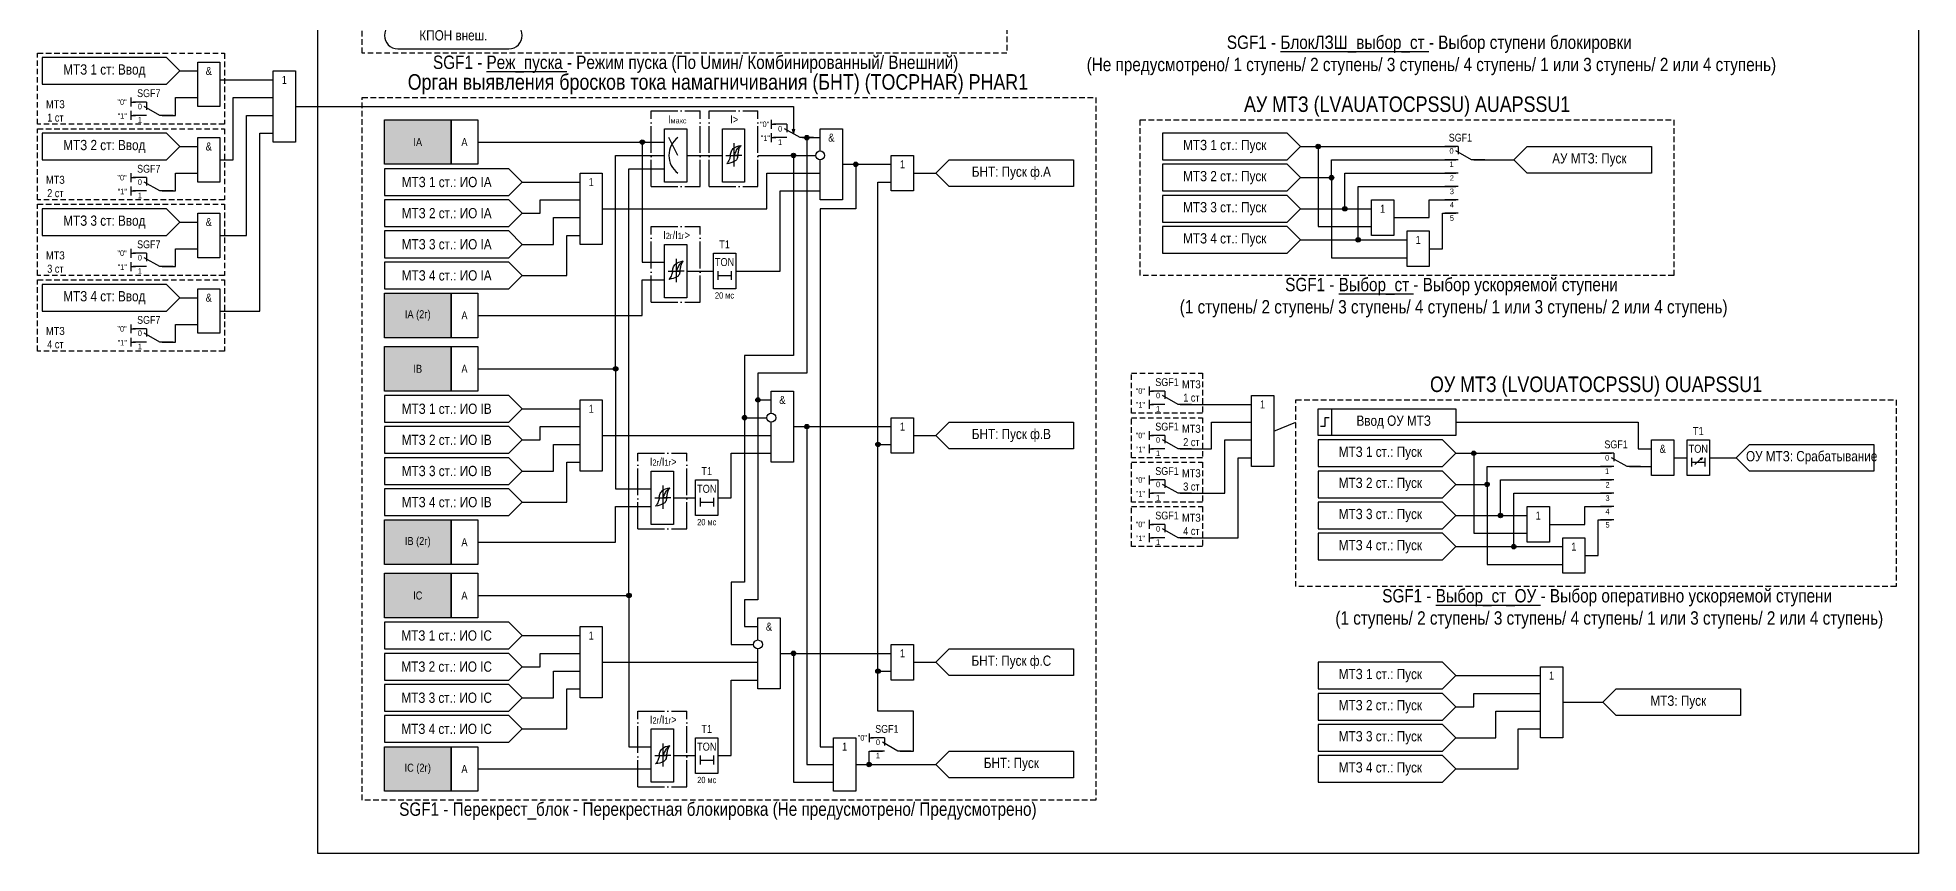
# Model space of a CAD drawing. Header units: millimetres. Extents: x -73 to 767, y -297 to 677.
# Drawn here: x -63 to 360, y 0 to 183.5 of the extents above; entities that cross this region are included whole.
import ezdxf
from ezdxf.enums import TextEntityAlignment as Align

# ---------------------------------------------------------------- set-up
doc = ezdxf.new("R2010")
doc.units = ezdxf.units.MM
doc.linetypes.add('ACAD_ISO04W100', pattern=[30, 24, -3, 0, -3])
doc.linetypes.add('штриховая2', pattern=[0.375, 0.25, -0.125])
doc.layers.add('TEXT', color=7, linetype='Continuous', lineweight=25)
doc.layers.add('Основная', color=7, linetype='Continuous')
doc.styles.add('1.8_Gost_RD', font='ARIALN.TTF', dxfattribs={"height": 1.8})
doc.styles.add('2.5_Gost_RD', font='ARIALN.TTF', dxfattribs={"height": 2.5})
doc.styles.add('3.5_Gost_RD', font='ARIALN.TTF', dxfattribs={"height": 3.5})
doc.styles.add('Вывод', font='ARIALN.TTF', dxfattribs={"height": 2.5})
doc.styles.add('Компонент', font='ARIALN.TTF', dxfattribs={"height": 3.5})

# ---------------------------------------------------------------- blocks, each defined once
blk = doc.blocks.new('*U892')
at = {"layer": 'Основная', "linetype": 'ACAD_ISO04W100', "ltscale": 0.25}
for p, q in [((0, 0), (11, 0)), ((0, -17), (0, 0)), ((11, -17), (11, 0)), ((0, -17), (11, -17))]:
    blk.add_line(p, q, dxfattribs=at)
at = {"layer": 'Основная', "style": 'Компонент'}
blk.add_attdef('ОУ', text='', height=3.5, dxfattribs=at).set_placement((11, 0), align=Align.MIDDLE_CENTER)
blk = doc.blocks.new('Точка')
at = {"ltscale": 100}
h = blk.add_hatch(color=256, dxfattribs=at)
h.dxf.hatch_style = 1
edge = h.paths.add_edge_path()
edge.add_arc((0, 0), 0.5, 0, 360)
blk.add_circle((0, 0), 0.5, dxfattribs=at)
blk = doc.blocks.new('*U958')
at = {"layer": 'Основная', "color": 0}
blk.add_line((0, 0), (7, 4), dxfattribs=at)
at = {"layer": 'Основная', "ltscale": 0.35}
blk.add_line((6, 6), (6, 2.5), dxfattribs=at)
blk = doc.blocks.new('*U1016')
at = {"layer": 'Основная', "color": 0}
for p, q in [((-3, 6), (-9, 6)), ((-3, 0), (-9, 0)), ((9, 0), (3, 0))]:
    blk.add_line(p, q, dxfattribs=at)
at = {"layer": 'Основная', "ltscale": 0.25, "xscale": -1}
blk.add_blockref('*U958', (3, 0), dxfattribs=at)
at = {"layer": 'Основная'}
for tag, height, style, p in [('ОУ', 3.5, 'Компонент', (-2, 10)), ('В1', 2.5, 'Вывод', (-13, 6)), ('В2', 2.5, 'Вывод', (-6, 4)), ('В3', 2.5, 'Вывод', (-6, -2))]:
    blk.add_attdef(tag, text='', height=height, dxfattribs=dict(at, style=style)).set_placement(p, align=Align.MIDDLE_CENTER)
blk = doc.blocks.new('*U985')
at = {"layer": 'Основная', "color": 0}
for p, q in [((-3, 6), (-9, 6)), ((-3, 0), (-9, 0)), ((9, 0), (3, 0))]:
    blk.add_line(p, q, dxfattribs=at)
at = {"layer": 'Основная', "ltscale": 0.25, "xscale": -1}
blk.add_blockref('*U958', (3, 0), dxfattribs=at)
at = {"layer": 'Основная'}
for tag, height, style, p in [('ОУ', 3.5, 'Компонент', (-2, 10)), ('В1', 2.5, 'Вывод', (-14, 6)), ('В2', 2.5, 'Вывод', (-6, 4)), ('В3', 2.5, 'Вывод', (-6, -2))]:
    blk.add_attdef(tag, text='', height=height, dxfattribs=dict(at, style=style)).set_placement(p, align=Align.MIDDLE_CENTER)
blk = doc.blocks.new('*U1032')
at = {"layer": 'Основная', "color": 0}
for p, q in [((-3, 6), (-9, 6)), ((-3, 0), (-9, 0)), ((9, 0), (3, 0))]:
    blk.add_line(p, q, dxfattribs=at)
at = {"layer": 'Основная', "ltscale": 0.25, "xscale": -1}
blk.add_blockref('*U958', (3, 0), dxfattribs=at)
at = {"layer": 'Основная'}
for tag, height, style, p in [('ОУ', 3.5, 'Компонент', (-2, 10)), ('В1', 2.5, 'Вывод', (-12.99, 6)), ('В2', 2.5, 'Вывод', (-6, 4)), ('В3', 2.5, 'Вывод', (-6, -2))]:
    blk.add_attdef(tag, text='', height=height, dxfattribs=dict(at, style=style)).set_placement(p, align=Align.MIDDLE_CENTER)

msp = doc.modelspace()

# ---------------------------------------------------------------- hatches: boundary and pattern name
at = {"ltscale": 100, "true_color": 0xf7941d}
h = msp.add_hatch(color=30, dxfattribs=at)
h.dxf.hatch_style = 1
h.paths.add_polyline_path([(15, 165), (30, 165), (30, 155), (15, 155)])
h = msp.add_hatch(color=30, dxfattribs=at)
h.dxf.hatch_style = 1
h.paths.add_polyline_path([(15, 126), (30, 126), (30, 116), (15, 116)])
h = msp.add_hatch(color=30, dxfattribs=at)
h.dxf.hatch_style = 1
h.paths.add_polyline_path([(15, 114), (30, 114), (30, 104), (15, 104)])
h = msp.add_hatch(color=30, dxfattribs=at)
h.dxf.hatch_style = 1
h.paths.add_polyline_path([(15, 75), (30, 75), (30, 65), (15, 65)])
h = msp.add_hatch(color=30, dxfattribs=at)
h.dxf.hatch_style = 1
h.paths.add_polyline_path([(15, 63), (30, 63), (30, 53), (15, 53)])
h = msp.add_hatch(color=30, dxfattribs=at)
h.dxf.hatch_style = 1
h.paths.add_polyline_path([(15, 24), (30, 24), (30, 14), (15, 14)])

# ---------------------------------------------------------------- linework, layer by layer
at = {"color": 6, "ltscale": 100}
for p, q in [((-42, 170), (-42, 168)), ((-42, 169), (-41, 169)), ((-42, 167), (-42, 165)), ((-42, 166), (-41, 166)), ((-42, 153), (-42, 151)), ((-42, 152), (-41, 152)), ((-42, 150), (-42, 148)), ((-42, 149), (-41, 149)), ((-42, 136), (-42, 134)), ((-42, 135), (-41, 135)), ((-42, 133), (-42, 131)), ((-42, 132), (-41, 132)), ((-42, 119), (-42, 117)), ((-42, 118), (-41, 118)), ((-42, 116), (-42, 114)), ((-42, 115), (-41, 115)), ((187, 105), (187, 103)), ((187, 104), (188, 104)), ((187, 102), (187, 100)), ((187, 101), (188, 101)), ((187, 95), (187, 93)), ((187, 94), (188, 94)), ((187, 92), (187, 90)), ((187, 91), (188, 91)), ((187, 85), (187, 83)), ((187, 84), (188, 84)), ((187, 82), (187, 80)), ((187, 81), (188, 81)), ((187, 75), (187, 73)), ((187, 74), (188, 74)), ((187, 72), (187, 70)), ((187, 71), (188, 71))]:
    msp.add_line(p, q, dxfattribs=at)
at = {"ltscale": 100}
for p, q in [((102, 165), (102, 163)), ((81, 157), (79, 161)), ((102, 164), (103, 164)), ((102, 162), (102, 160)), ((102, 161), (103, 161)), ((256.5, 153), (253.5, 153)), ((256.5, 150), (253.5, 150)), ((256.5, 147), (253.5, 147)), ((256.5, 144), (253.5, 144)), ((94, 131), (94, 131)), ((291.5, 84), (288.5, 84)), ((291.5, 81), (288.5, 81)), ((90, 80), (90, 80)), ((291.5, 78), (288.5, 78)), ((291.5, 75), (288.5, 75)), ((124, 27), (124, 25)), ((124, 26), (125, 26)), ((90, 22), (90, 22))]:
    msp.add_line(p, q, dxfattribs=at)
at = {"color": 7, "ltscale": 100}
for p, q in [((91.79, 157), (93.6, 157)), ((92.81, 157), (94.49, 157)), ((95.42, 157), (93.6, 157)), ((78.79, 131), (80.6, 131)), ((79.81, 131), (81.49, 131)), ((82.42, 131), (80.6, 131)), ((309.7, 87.46), (311.37, 88.95)), ((311.37, 88.95), (310.85, 88.73)), ((311.37, 88.95), (311.11, 88.48)), ((75.79, 80), (77.6, 80)), ((76.81, 80), (78.49, 80)), ((79.42, 80), (77.6, 80)), ((75.79, 22), (77.6, 22)), ((76.81, 22), (78.49, 22)), ((79.42, 22), (77.6, 22))]:
    msp.add_line(p, q, dxfattribs=at)
for p, q in [((93.6, 159.72), (93.6, 154.52)), ((80.6, 133.72), (80.6, 128.52)), ((77.6, 82.72), (77.6, 77.52)), ((77.6, 24.72), (77.6, 19.52))]:
    msp.add_line(p, q)
at = {"color": 3, "ltscale": 100}
msp.add_lwpolyline([(0, 665), (360, 665), (360, 0), (0, 0)], close=True, dxfattribs=at)
at = {"linetype": 'штриховая2', "ltscale": 5}
for points in [[(10, 225), (155, 225), (155, 180), (10, 180)], [(10, 170), (175, 170), (175, 12), (10, 12)], [(185, 165), (305, 165), (305, 130), (185, 130)], [(220, 102), (355, 102), (355, 60), (220, 60)]]:
    msp.add_lwpolyline(points, close=True, dxfattribs=at)
at = {"ltscale": 100}
msp.add_lwpolyline([(18, 181), (43, 181, 1), (43, 187), (18, 187, 1)], format="xyb", close=True, dxfattribs=at)
at = {"color": 6, "linetype": 'штриховая2', "ltscale": 5}
for points in [[(-63, 180), (-21, 180), (-21, 164), (-63, 164)], [(-63, 163), (-21, 163), (-21, 147), (-63, 147)], [(-63, 146), (-21, 146), (-21, 130), (-63, 130)], [(-63, 129), (-21, 129), (-21, 113), (-63, 113)], [(183, 108), (199, 108), (199, 99), (183, 99)], [(183, 98), (199, 98), (199, 89), (183, 89)], [(183, 88), (199, 88), (199, 79), (183, 79)], [(183, 78), (199, 78), (199, 69), (183, 69)]]:
    msp.add_lwpolyline(points, close=True, dxfattribs=at)
at = {"color": 6, "ltscale": 100}
for points in [[(-31, 176), (-34, 179), (-62, 179), (-62, 173), (-34, 173), (-31, 176)], [(-31, 176), (-27, 176)], [(-22, 174), (-10, 174)], [(-35, 166), (-32, 166), (-32, 170), (-27, 170)], [(-22, 156), (-19, 156), (-19, 170), (-10, 170)], [(-22, 139), (-16, 139), (-16, 166), (-10, 166)], [(-5, 168), (107, 168), (107, 161.86)], [(-31, 159), (-34, 162), (-62, 162), (-62, 156), (-34, 156), (-31, 159)], [(-22, 122), (-13, 122), (-13, 162), (-10, 162)], [(106.72, 163), (107, 161.86), (107.28, 163)], [(-31, 159), (-27, 159)], [(-35, 149), (-32, 149), (-32, 153), (-27, 153)], [(-31, 142), (-34, 145), (-62, 145), (-62, 139), (-34, 139), (-31, 142)], [(-31, 142), (-27, 142)], [(-35, 132), (-32, 132), (-32, 136), (-27, 136)], [(-31, 125), (-34, 128), (-62, 128), (-62, 122), (-34, 122), (-31, 125)], [(-31, 125), (-27, 125)], [(-35, 115), (-32, 115), (-32, 119), (-27, 119)], [(194, 101), (210, 101)], [(194, 91), (201, 91), (201, 97), (210, 97)], [(215, 95), (220, 97)], [(194, 81), (204, 81), (204, 93), (210, 93)], [(194, 71), (207, 71), (207, 89), (210, 89)]]:
    msp.add_lwpolyline(points, dxfattribs=at)
for points in [[(-27, 178), (-22, 178), (-22, 168), (-27, 168)], [(-10, 176), (-5, 176), (-5, 160), (-10, 160)], [(-27, 161), (-22, 161), (-22, 151), (-27, 151)], [(-27, 144), (-22, 144), (-22, 134), (-27, 134)], [(-27, 127), (-22, 127), (-22, 117), (-27, 117)], [(210, 103), (215, 103), (215, 87), (210, 87)]]:
    msp.add_lwpolyline(points, close=True, dxfattribs=at)
at = {"ltscale": 100}
for points in [[(15, 165), (30, 165), (30, 155), (15, 155)], [(30, 165), (36, 165), (36, 155), (30, 155)], [(78, 163), (83, 163), (83, 151), (78, 151)], [(91, 163), (96, 163), (96, 151), (91, 151)], [(129, 157), (134, 157), (134, 149), (129, 149)], [(300, 159), (300, 153), (272, 153), (269, 156), (272, 159)], [(59, 153), (64, 153), (64, 137), (59, 137)], [(170, 156), (170, 150), (142, 150), (139, 153), (142, 156)], [(237, 147), (242, 147), (242, 139), (237, 139)], [(245, 140), (250, 140), (250, 132), (245, 132)], [(78, 137), (83, 137), (83, 125), (78, 125)], [(89, 135), (94, 135), (94, 127), (89, 127)], [(15, 126), (30, 126), (30, 116), (15, 116)], [(30, 126), (36, 126), (36, 116), (30, 116)], [(15, 114), (30, 114), (30, 104), (15, 104)], [(30, 114), (36, 114), (36, 104), (30, 104)], [(59, 102), (64, 102), (64, 86), (59, 86)], [(129, 98), (134, 98), (134, 90), (129, 90)], [(225, 100), (228, 100), (228, 94), (225, 94)], [(225, 100), (256, 100), (256, 94), (225, 94)], [(170, 97), (170, 91), (142, 91), (139, 94), (142, 97)], [(300, 93), (305, 93), (305, 85), (300, 85)], [(308, 93), (313, 93), (313, 85), (308, 85)], [(350, 92), (350, 86), (322, 86), (319, 89), (322, 92)], [(75, 86), (80, 86), (80, 74), (75, 74)], [(85, 84), (90, 84), (90, 76), (85, 76)], [(272, 78), (277, 78), (277, 70), (272, 70)], [(15, 75), (30, 75), (30, 65), (15, 65)], [(30, 75), (36, 75), (36, 65), (30, 65)], [(280, 71), (285, 71), (285, 63), (280, 63)], [(15, 63), (30, 63), (30, 53), (15, 53)], [(30, 63), (36, 63), (36, 53), (30, 53)], [(59, 51), (64, 51), (64, 35), (59, 35)], [(129, 47), (134, 47), (134, 39), (129, 39)], [(170, 46), (170, 40), (142, 40), (139, 43), (142, 46)], [(275, 42), (280, 42), (280, 26), (275, 26)], [(320, 37), (320, 31), (292, 31), (289, 34), (292, 37)], [(75, 28), (80, 28), (80, 16), (75, 16)], [(85, 26), (90, 26), (90, 18), (85, 18)], [(116, 26), (121, 26), (121, 14), (116, 14)], [(15, 24), (30, 24), (30, 14), (15, 14)], [(30, 24), (36, 24), (36, 14), (30, 14)], [(170, 23), (170, 17), (142, 17), (139, 20), (142, 23)]]:
    msp.add_lwpolyline(points, close=True, dxfattribs=at)
for points in [[(109, 161), (110, 161), (110, 108), (99, 108), (99, 57), (96, 57), (96, 51), (99, 51)], [(109, 161), (110, 161), (110, 108), (99, 108), (99, 102), (102, 102)], [(109, 161), (112, 161), (112, 161), (113, 161)], [(113, 158), (113, 163), (118, 163), (118, 147), (113, 147), (113, 156)], [(221, 159), (218, 162), (190, 162), (190, 156), (218, 156), (221, 159)], [(36, 160), (78, 160)], [(36, 160), (73, 160), (73, 133), (78, 133)], [(36, 109), (67, 109), (67, 157), (78, 157)], [(83, 157), (91, 157)], [(99, 157), (107, 157), (107, 112), (96, 112), (96, 61), (93, 61), (93, 47), (98, 47)], [(99, 157), (107, 157), (107, 112), (96, 112), (96, 98), (101, 98)], [(99, 157), (112, 157)], [(221, 159), (256, 159)], [(221, 159), (225, 159), (225, 141), (237, 141)], [(46, 151), (43, 154), (15, 154), (15, 148), (43, 148), (46, 151)], [(36, 58), (70, 58), (70, 154), (78, 154)], [(64, 145), (101, 145), (101, 153), (113, 153)], [(118, 155), (121, 155), (121, 145), (113, 145), (113, 24), (116, 24)], [(118, 155), (129, 155)], [(134, 153), (139, 153)], [(221, 152), (218, 155), (190, 155), (190, 149), (218, 149), (221, 152)], [(221, 152), (228, 152), (228, 156), (256, 156)], [(221, 145), (231, 145), (231, 153), (256, 153)], [(260, 156), (269, 156)], [(46, 151), (59, 151)], [(94, 131), (104, 131), (104, 149), (113, 149)], [(131, 23), (134, 23), (134, 32), (126, 32), (126, 151), (129, 151)], [(221, 152), (228, 152), (228, 134), (245, 134)], [(221, 138), (234, 138), (234, 150), (256, 150)], [(46, 144), (43, 147), (15, 147), (15, 141), (43, 141), (46, 144)], [(46, 144), (50, 144), (50, 147), (59, 147)], [(221, 145), (218, 148), (190, 148), (190, 142), (218, 142), (221, 145)], [(221, 145), (237, 145)], [(242, 143), (250, 143), (250, 147), (256, 147)], [(250, 136), (253, 136), (253, 144), (256, 144)], [(46, 137), (43, 140), (15, 140), (15, 134), (43, 134), (46, 137)], [(46, 137), (53, 137), (53, 143), (59, 143)], [(221, 138), (218, 141), (190, 141), (190, 135), (218, 135), (221, 138)], [(46, 130), (56, 130), (56, 139), (59, 139)], [(221, 138), (245, 138)], [(46, 130), (43, 133), (15, 133), (15, 127), (43, 127), (46, 130)], [(36, 121), (73, 121), (73, 129), (78, 129)], [(83, 131), (89, 131)], [(90, 131), (90, 129)], [(90, 130), (93, 130)], [(93, 131), (93, 129)], [(36, 109), (67, 109), (67, 82), (75, 82)], [(46, 100), (43, 103), (15, 103), (15, 97), (43, 97), (46, 100)], [(102, 99), (102, 104), (107, 104), (107, 88), (102, 88), (102, 97)], [(46, 100), (59, 100)], [(46, 93), (43, 96), (15, 96), (15, 90), (43, 90), (46, 93)], [(46, 93), (50, 93), (50, 96), (59, 96)], [(64, 94), (102, 94)], [(107, 96), (129, 96)], [(107, 96), (110, 96), (110, 20), (116, 20)], [(134, 94), (139, 94)], [(256, 97), (297, 97), (297, 91), (300, 91)], [(46, 86), (43, 89), (15, 89), (15, 83), (43, 83), (46, 86)], [(46, 86), (53, 86), (53, 92), (59, 92)], [(90, 80), (93, 80), (93, 90), (102, 90)], [(131, 23), (134, 23), (134, 32), (126, 32), (126, 92), (129, 92)], [(256, 90), (253, 93), (225, 93), (225, 87), (253, 87), (256, 90)], [(256, 90), (291, 90)], [(256, 90), (260, 90), (260, 72), (272, 72)], [(305, 89), (308, 89)], [(309, 89), (309, 87)], [(312, 89), (312, 87)], [(313, 89), (319, 89)], [(46, 79), (56, 79), (56, 88), (59, 88)], [(256, 83), (253, 86), (225, 86), (225, 80), (253, 80), (256, 83)], [(256, 83), (263, 83), (263, 87), (291, 87)], [(295, 87), (300, 87)], [(309, 88), (312, 88)], [(46, 79), (43, 82), (15, 82), (15, 76), (43, 76), (46, 79)], [(256, 76), (266, 76), (266, 84), (291, 84)], [(256, 83), (263, 83), (263, 65), (280, 65)], [(256, 69), (269, 69), (269, 81), (291, 81)], [(36, 70), (67, 70), (67, 78), (75, 78)], [(80, 80), (85, 80)], [(86, 80), (86, 78)], [(86, 79), (89, 79)], [(89, 80), (89, 78)], [(256, 76), (253, 79), (225, 79), (225, 73), (253, 73), (256, 76)], [(277, 74), (285, 74), (285, 78), (291, 78)], [(256, 69), (253, 72), (225, 72), (225, 66), (253, 66), (256, 69)], [(256, 76), (272, 76)], [(285, 67), (288, 67), (288, 75), (291, 75)], [(256, 69), (280, 69)], [(36, 58), (70, 58), (70, 24), (75, 24)], [(46, 49), (43, 52), (15, 52), (15, 46), (43, 46), (46, 49)], [(99, 48), (99, 53), (104, 53), (104, 37), (99, 37), (99, 46)], [(46, 49), (59, 49)], [(46, 42), (43, 45), (15, 45), (15, 39), (43, 39), (46, 42)], [(46, 42), (50, 42), (50, 45), (59, 45)], [(64, 43), (99, 43)], [(104, 45), (129, 45)], [(104, 45), (107, 45), (107, 16), (116, 16)], [(134, 43), (139, 43)], [(256, 40), (253, 43), (225, 43), (225, 37), (253, 37), (256, 40)], [(46, 35), (53, 35), (53, 41), (59, 41)], [(90, 22), (93, 22), (93, 39), (99, 39)], [(131, 23), (134, 23), (134, 32), (126, 32), (126, 41), (129, 41)], [(256, 40), (275, 40)], [(46, 35), (43, 38), (15, 38), (15, 32), (43, 32), (46, 35)], [(46, 28), (56, 28), (56, 37), (59, 37)], [(256, 33), (253, 36), (225, 36), (225, 30), (253, 30), (256, 33)], [(256, 33), (260, 33), (260, 36), (275, 36)], [(280, 34), (289, 34)], [(46, 28), (43, 31), (15, 31), (15, 25), (43, 25), (46, 28)], [(256, 26), (265, 26), (265, 32), (275, 32)], [(256, 26), (253, 29), (225, 29), (225, 23), (253, 23), (256, 26)], [(256, 19), (270, 19), (270, 28), (275, 28)], [(80, 22), (85, 22)], [(86, 22), (86, 20)], [(89, 22), (89, 20)], [(121, 20), (124, 20), (124, 23), (127, 23)], [(256, 19), (253, 22), (225, 22), (225, 16), (253, 16), (256, 19)], [(36, 19), (75, 19)], [(86, 21), (89, 21)], [(121, 20), (139, 20)]]:
    msp.add_lwpolyline(points, dxfattribs=at)
at = {"lineweight": 30, "ltscale": 100}
msp.add_lwpolyline([(227.5, 98), (226.5, 98), (226.5, 96), (225.5, 96)], dxfattribs=at)
at = {"ltscale": 100}
for centre in [(113, 157), (102, 98), (99, 47)]:
    msp.add_circle(centre, 1, dxfattribs=at)
at = {"color": 7, "ltscale": 100}
msp.add_arc((84, 157), 5, 126.8699, 233.1301, dxfattribs=at)
for points in [[(92.8, 156.92), (92.6, 156.13), (92, 155.12)], [(94.48, 156.92), (94.25, 156.13), (93.76, 155.67), (92, 155.12)], [(92.8, 156.92), (92.95, 157.71), (93.44, 158.54), (95.2, 159.26)], [(93.6, 157), (94, 157.72), (94.47, 158.6), (95.2, 159.26)], [(94.48, 156.92), (94.6, 157.71), (94.81, 158.54), (95.2, 159.26)], [(79.8, 130.92), (79.95, 131.71), (80.44, 132.54), (82.2, 133.26)], [(80.6, 131), (81, 131.72), (81.47, 132.6), (82.2, 133.26)], [(81.48, 130.92), (81.6, 131.71), (81.81, 132.54), (82.2, 133.26)], [(79.8, 130.92), (79.6, 130.13), (79, 129.12)], [(81.48, 130.92), (81.25, 130.13), (80.76, 129.67), (79, 129.12)], [(76.8, 79.92), (76.95, 80.71), (77.44, 81.54), (79.2, 82.26)], [(77.6, 80), (78, 80.72), (78.47, 81.6), (79.2, 82.26)], [(78.48, 79.92), (78.6, 80.71), (78.81, 81.54), (79.2, 82.26)], [(76.8, 79.92), (76.6, 79.13), (76, 78.12)], [(78.48, 79.92), (78.25, 79.13), (77.76, 78.67), (76, 78.12)], [(76.8, 21.92), (76.6, 21.13), (76, 20.12)], [(78.48, 21.92), (78.25, 21.13), (77.76, 20.67), (76, 20.12)], [(76.8, 21.92), (76.95, 22.71), (77.44, 23.54), (79.2, 24.26)], [(77.6, 22), (78, 22.72), (78.47, 23.6), (79.2, 24.26)], [(78.48, 21.92), (78.6, 22.71), (78.81, 23.54), (79.2, 24.26)]]:
    msp.add_spline(points, degree=3)

# ---------------------------------------------------------------- block references
at = {"ltscale": 100}
for p in [(110, 161), (73, 160), (107, 157), (121, 155), (67, 109), (99, 102), (96, 98), (110, 96), (126, 92), (70, 58), (107, 45), (126, 41), (124, 20)]:
    msp.add_blockref('Точка', p, dxfattribs=at)
at = {"color": 3, "ltscale": 100}
for p in [(225, 159), (228, 152), (231, 145), (234, 138), (260, 90), (263, 83), (266, 76), (269, 69)]:
    msp.add_blockref('Точка', p, dxfattribs=at)
at = {"layer": 'Основная', "color": 6, "ltscale": 0.25, "xscale": 0.5, "yscale": 0.5, "zscale": 0.5}
for p, values in [((-37, 166), {'ОУ': 'SGF7', 'В1': '"0"', 'В2': '0', 'В3': '1'}), ((-37, 149), {'ОУ': 'SGF7', 'В1': '"0"', 'В2': '0', 'В3': '1'}), ((-37, 132), {'ОУ': 'SGF7', 'В1': '"0"', 'В2': '0', 'В3': '1'}), ((-37, 115), {'ОУ': 'SGF7', 'В1': '"0"', 'В2': '0', 'В3': '1'}), ((192, 101), {'ОУ': 'SGF1', 'В1': '"0"', 'В2': '0', 'В3': '1'}), ((192, 91), {'ОУ': 'SGF1', 'В1': '"0"', 'В2': '0', 'В3': '1'}), ((192, 81), {'ОУ': 'SGF1', 'В1': '"0"', 'В2': '0', 'В3': '1'}), ((192, 71), {'ОУ': 'SGF1', 'В1': '"0"', 'В2': '0', 'В3': '1'})]:
    msp.add_blockref('*U985', p, dxfattribs=at).add_auto_attribs(values)
at = {"layer": 'Основная', "ltscale": 0.25}
for p in [(75, 167), (88, 167), (75, 141), (72, 90), (72, 32)]:
    msp.add_blockref('*U892', p, dxfattribs=at)
ref = msp.add_blockref('*U1016', (107, 161), dxfattribs=dict(at, xscale=0.5, yscale=0.5, zscale=0.5))
ref.add_attrib('В1', '"0"', dxfattribs={"height": 1.25, "style": 'Вывод'}).set_placement((100.5, 164), align=Align.MIDDLE_CENTER)
ref.add_attrib('В2', '0', dxfattribs={"height": 1.25, "style": 'Вывод'}).set_placement((104, 163), align=Align.MIDDLE_CENTER)
ref.add_attrib('В3', '1', dxfattribs={"height": 1.25, "style": 'Вывод'}).set_placement((104, 160), align=Align.MIDDLE_CENTER)
ref = msp.add_blockref('*U1032', (258, 156), dxfattribs=dict(at, xscale=0.5, yscale=0.5, zscale=0.5))
ref.add_attrib('ОУ', 'SGF1', dxfattribs={"height": 1.75, "style": 'Компонент'}).set_placement((257, 161), align=Align.MIDDLE_CENTER)
ref.add_attrib('В2', '0', dxfattribs={"height": 1.25, "style": 'Вывод'}).set_placement((255, 158), align=Align.MIDDLE_CENTER)
ref.add_attrib('В3', '1', dxfattribs={"height": 1.25, "style": 'Вывод'}).set_placement((255, 155), align=Align.MIDDLE_CENTER)
ref = msp.add_blockref('*U1032', (293, 87), dxfattribs=dict(at, xscale=0.5, yscale=0.5, zscale=0.5))
ref.add_attrib('ОУ', 'SGF1', dxfattribs={"height": 1.75, "style": 'Компонент'}).set_placement((292, 92), align=Align.MIDDLE_CENTER)
ref.add_attrib('В2', '0', dxfattribs={"height": 1.25, "style": 'Вывод'}).set_placement((290, 89), align=Align.MIDDLE_CENTER)
ref.add_attrib('В3', '1', dxfattribs={"height": 1.25, "style": 'Вывод'}).set_placement((290, 86), align=Align.MIDDLE_CENTER)
at = {"layer": 'Основная', "ltscale": 0.25, "xscale": 0.5, "yscale": 0.5, "zscale": 0.5}
msp.add_blockref('*U1032', (129, 23), dxfattribs=at).add_auto_attribs({'ОУ': 'SGF1', 'В1': '"0"', 'В2': '0', 'В3': '1'})

# ---------------------------------------------------------------- texts
at = {"ltscale": 100, "attachment_point": 5}
for s, insert, char_height, width, style in [('КПОН внеш.', (30.5, 184), 2.3, 31, '2.5_Gost_RD'), ('IA ', (22.5, 160), 1.8, 15, '1.8_Gost_RD'), ('А ', (33, 160), 1.8, 6, '1.8_Gost_RD'), ('&', (115.5, 161), 1.8, 5, '2.5_Gost_RD'), ('АУ МТЗ: Пуск', (286, 156), 2.3, 28, '2.5_Gost_RD'), ('1', (131.5, 155), 1.8, 5, '2.5_Gost_RD'), ('БНТ: Пуск ф.А', (156, 153), 2.3, 28, '2.5_Gost_RD'), ('1', (61.5, 151), 1.8, 5, '2.5_Gost_RD'), ('1', (239.5, 145), 1.8, 5, '2.5_Gost_RD'), ('T1', (91.5, 137), 1.8, 5, '2.5_Gost_RD'), ('1', (247.5, 138), 1.8, 5, '2.5_Gost_RD'), ('TON', (91.5, 133), 1.8, 5, '2.5_Gost_RD'), ('20 мс', (91.5, 125.5), 1.4, 5, '2.5_Gost_RD'), ('IA (2г)', (22.5, 121), 1.8, 15, '1.8_Gost_RD'), ('А ', (33, 121), 1.8, 6, '1.8_Gost_RD'), ('IB', (22.5, 109), 1.8, 15, '1.8_Gost_RD'), ('А ', (33, 109), 1.8, 6, '1.8_Gost_RD'), ('&', (104.5, 102), 1.8, 5, '2.5_Gost_RD'), ('1', (61.5, 100), 1.8, 5, '2.5_Gost_RD'), ('1', (131.5, 96), 1.8, 5, '2.5_Gost_RD'), ('БНТ: Пуск ф.В', (156, 94), 2.3, 28, '2.5_Gost_RD'), ('T1', (310.5, 95), 1.8, 5, '2.5_Gost_RD'), ('&', (302.5, 91), 1.8, 5, '2.5_Gost_RD'), ('TON', (310.5, 91), 1.8, 5, '2.5_Gost_RD'), ('ОУ МТЗ: Срабатывание', (336, 89), 2.3, 28, '2.5_Gost_RD'), ('T1', (87.5, 86), 1.8, 5, '2.5_Gost_RD'), ('TON', (87.5, 82), 1.8, 5, '2.5_Gost_RD'), ('1', (274.5, 76), 1.8, 5, '2.5_Gost_RD'), ('20 мс', (87.5, 74.5), 1.4, 5, '2.5_Gost_RD'), ('IB (2г)', (22.5, 70), 1.8, 15, '1.8_Gost_RD'), ('А ', (33, 70), 1.8, 6, '1.8_Gost_RD'), ('1', (282.5, 69), 1.8, 5, '2.5_Gost_RD'), ('IC', (22.5, 58), 1.8, 15, '1.8_Gost_RD'), ('А ', (33, 58), 1.8, 6, '1.8_Gost_RD'), ('&', (101.5, 51), 1.8, 5, '2.5_Gost_RD'), ('1', (61.5, 49), 1.8, 5, '2.5_Gost_RD'), ('1', (131.5, 45), 1.8, 5, '2.5_Gost_RD'), ('БНТ: Пуск ф.С', (156, 43), 2.3, 28, '2.5_Gost_RD'), ('1', (277.5, 40), 1.8, 5, '2.5_Gost_RD'), ('МТЗ: Пуск', (306, 34), 2.3, 28, '2.5_Gost_RD'), ('T1', (87.5, 28), 1.8, 5, '2.5_Gost_RD'), ('TON', (87.5, 24), 1.8, 5, '2.5_Gost_RD'), ('1', (118.5, 24), 1.8, 5, '2.5_Gost_RD'), ('БНТ: Пуск', (156, 20), 2.3, 28, '2.5_Gost_RD'), ('IC (2г)', (22.5, 19), 1.8, 15, '1.8_Gost_RD'), ('А ', (33, 19), 1.8, 6, '1.8_Gost_RD'), ('20 мс', (87.5, 16.5), 1.4, 5, '2.5_Gost_RD')]:
    msp.add_mtext(s, dxfattribs=dict(at, insert=insert, char_height=char_height, width=width, style=style))
at = {"color": 30, "ltscale": 100, "attachment_point": 5}
for s, insert, char_height, width, style in [('SGF1 - {\\LБлокЛЗШ_выбор_ст} - Выбор ступени блокировки \\P^I(Не предусмотрено/ 1 ступень/ 2 ступень/ 3 ступень/ 4 ступень/ 1 или 3 ступень/ 2 или 4 ступень)', (250, 179.5), 3, 170, '3.5_Gost_RD'), ('SGF1 - {\\LРеж_пуска} - Режим пуска (По Uмин/ Комбинированный/ Внешний)', (85, 177.5), 3, 140, '3.5_Gost_RD'), ('Орган выявления бросков тока намагничивания (БНТ) (TOCPHAR) {\\C6;PHAR1}', (90, 173), 3.5, 160, '3.5_Gost_RD'), ('МТЗ \\P1 ст', (-59, 167), 1.8, 8, '2.5_Gost_RD'), ('\\pt108.5;АУ МТЗ (LVAUATOCPSSU) {\\C6;AUAPSSU1}', (245, 168), 3.5, 120, '3.5_Gost_RD'), ('МТЗ \\P2 ст', (-59, 150), 1.8, 8, '2.5_Gost_RD'), ('МТЗ \\P3 ст', (-59, 133), 1.8, 8, '2.5_Gost_RD'), ('SGF1 - {\\LВыбор_ст} - Выбор ускоряемой ступени \\P^I(1 ступень/ 2 ступень/ 3 ступень/ 4 ступень/ 1 или 3 ступень/ 2 или 4 ступень)', (255, 125), 3, 140, '3.5_Gost_RD'), ('МТЗ \\P4 ст', (-59, 116), 1.8, 8, '2.5_Gost_RD'), ('МТЗ\\P1 ст', (196.5, 104), 1.8, 5, '2.5_Gost_RD'), ('\\pt108.5;ОУ МТЗ (LVОUATOCPSSU) {\\C6;ОUAPSSU1}', (287.5, 105), 3.5, 135, '3.5_Gost_RD'), ('МТЗ\\P2 ст', (196.5, 94), 1.8, 5, '2.5_Gost_RD'), ('МТЗ\\P3 ст', (196.5, 84), 1.8, 5, '2.5_Gost_RD'), ('МТЗ\\P4 ст', (196.5, 74), 1.8, 5, '2.5_Gost_RD'), ('SGF1 - {\\LВыбор_ст_ОУ} - Выбор оперативно ускоряемой ступени \\P^I(1 ступень/ 2 ступень/ 3 ступень/ 4 ступень/ 1 или 3 ступень/ 2 или 4 ступень)', (290, 55), 3, 140, '3.5_Gost_RD'), ('SGF1 - Перекрест_блок - Перекрестная блокировка^I(Не предусмотрено/ Предусмотрено)', (90, 9.5), 3, 160, '3.5_Gost_RD')]:
    msp.add_mtext(s, dxfattribs=dict(at, insert=insert, char_height=char_height, width=width, style=style))
at = {"color": 6, "ltscale": 100, "char_height": 1.8, "width": 5, "attachment_point": 5, "style": '2.5_Gost_RD'}
for s, insert in [('&', (-24.5, 176)), ('1', (-7.5, 174)), ('&', (-24.5, 159)), ('&', (-24.5, 142)), ('&', (-24.5, 125)), ('1', (212.5, 101))]:
    msp.add_mtext(s, dxfattribs=dict(at, insert=insert))
at = {"color": 6, "ltscale": 100, "char_height": 1.25, "attachment_point": 1, "style": '3.5_Gost_RD'}
for insert in [(-45, 166.5), (-45, 149.5), (-45, 132.5), (-45, 115.5), (184, 101.5), (184, 91.5), (184, 81.5), (184, 71.5)]:
    msp.add_mtext_dynamic_manual_height_columns('"1"', width=2, gutter_width=17.5, heights=[0], dxfattribs=dict(at, insert=insert))
at = {"color": 7, "ltscale": 100, "char_height": 1.8, "attachment_point": 1, "style": '1.8_Gost_RD'}
for s, insert in [('\\pi2.78586;I{\\H0.66667x;макс}', (76, 166)), ('\\pi4.7676;I>', (88, 166)), ('\\pi2.71685;I{\\H0.77778x;2г\\H1.28571x;/I\\H0.77778x;1г\\H1.28571x;>}', (75, 140)), ('\\pi2.71685;I{\\H0.77778x;2г\\H1.28571x;/I\\H0.77778x;1г\\H1.28571x;>}', (72, 89)), ('\\pi2.71685;I{\\H0.77778x;2г\\H1.28571x;/I\\H0.77778x;1г\\H1.28571x;>}', (72, 31))]:
    msp.add_mtext_dynamic_manual_height_columns(s, width=11, gutter_width=17.5, heights=[0], dxfattribs=dict(at, insert=insert))
at = {"ltscale": 100, "char_height": 1.25, "attachment_point": 1, "style": '3.5_Gost_RD'}
for s, insert in [('"1"', (99.63, 161.5)), ('2', (254.63, 152.54)), ('3', (254.63, 149.54)), ('4', (254.63, 146.54)), ('5', (254.63, 143.54)), ('3', (289.63, 80.54)), ('2', (289.63, 83.54)), ('4', (289.63, 77.54)), ('5', (289.63, 74.54))]:
    msp.add_mtext_dynamic_manual_height_columns(s, width=2, gutter_width=17.5, heights=[0], dxfattribs=dict(at, insert=insert))
at = {"layer": 'TEXT', "ltscale": 100, "char_height": 2.3, "width": 28, "attachment_point": 5, "style": '2.5_Gost_RD'}
for s, insert in [('МТЗ 1 ст: Ввод', (-48, 176)), ('МТЗ 2 ст: Ввод', (-48, 159)), ('МТЗ 1 ст.: Пуск', (204, 159)), ('МТЗ 2 ст.: Пуск', (204, 152)), ('МТЗ 1 ст.: ИО IА', (29, 151)), ('МТЗ 2 ст.: ИО IА', (29, 144)), ('МТЗ 3 ст.: Пуск', (204, 145)), ('МТЗ 3 ст: Ввод', (-48, 142)), ('МТЗ 3 ст.: ИО IА', (29, 137)), ('МТЗ 4 ст.: Пуск', (204, 138)), ('МТЗ 4 ст.: ИО IА', (29, 130)), ('МТЗ 4 ст: Ввод', (-48, 125)), ('МТЗ 1 ст.: ИО IB', (29, 100)), ('Ввод ОУ МТЗ', (242, 97)), ('МТЗ 2 ст.: ИО IB', (29, 93)), ('МТЗ 1 ст.: Пуск', (239, 90)), ('МТЗ 3 ст.: ИО IB', (29, 86)), ('МТЗ 2 ст.: Пуск', (239, 83)), ('МТЗ 4 ст.: ИО IB', (29, 79)), ('МТЗ 3 ст.: Пуск', (239, 76)), ('МТЗ 4 ст.: Пуск', (239, 69)), ('МТЗ 1 ст.: ИО IC', (29, 49)), ('МТЗ 2 ст.: ИО IC', (29, 42)), ('МТЗ 1 ст.: Пуск', (239, 40)), ('МТЗ 3 ст.: ИО IC', (29, 35)), ('МТЗ 2 ст.: Пуск', (239, 33)), ('МТЗ 4 ст.: ИО IC', (29, 28)), ('МТЗ 3 ст.: Пуск', (239, 26)), ('МТЗ 4 ст.: Пуск', (239, 19))]:
    msp.add_mtext(s, dxfattribs=dict(at, insert=insert))

doc.saveas('drawing.dxf')
